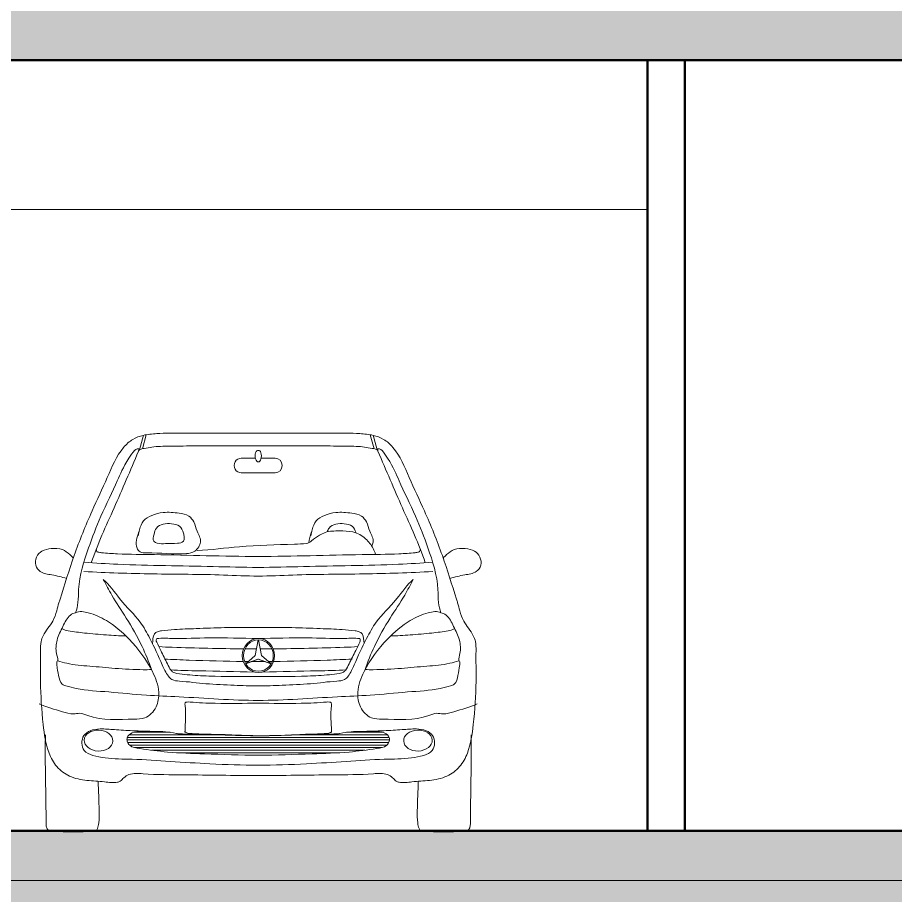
# Model space of a CAD drawing. Header units: millimetres. Extents: x 1135 to 1350, y 205 to 283.
# Drawn here: x 1181.732 to 1185.267, y 210.04 to 213.572 of the extents above; entities that cross this region are included whole.
import ezdxf

# ---------------------------------------------------------------- set-up
doc = ezdxf.new("R2010")
doc.units = ezdxf.units.MM
doc.header["$LTSCALE"] = 10
doc.layers.get('0').update_dxf_attribs({"color": 90})
for name, color, linetype, lineweight in [('CARROS', 252, 'Continuous', 13), ('CINZA', 252, 'Continuous', 13), ('HACHT', 90, 'Continuous', 9), ('PAREDES 2', 50, 'Continuous', 50), ('pn 02', 16, 'Continuous', 20), ('PN-01', 90, 'Continuous', 13)]:
    doc.layers.add(name, color=color, linetype=linetype, lineweight=lineweight)

# ---------------------------------------------------------------- blocks, each defined once
blk = doc.blocks.new('classe a f')
at = {"linetype": 'Continuous'}
h = blk.add_hatch(dxfattribs=at)
h.set_pattern_fill('LINE', color=256, scale=0.003, style=0)
h.set_pattern_definition([(0, (-298.459378, -116.502486), (0, 0.010287), [])])
edge = h.paths.add_edge_path()
edge.add_spline(control_points=[(-1.3123, 0.4012), (-1.3225, 0.3979), (-1.3497, 0.3974), (-1.37, 0.3804), (-1.3698, 0.3583), (-1.3545, 0.3353), (-1.2928, 0.3273), (-1.1956, 0.3132), (-1.0346, 0.3094), (-0.9133, 0.3037), (-0.8411, 0.3037)], knot_values=[0.020958, 0.020958, 0.020958, 0.020958, 0.051253, 0.077237, 0.090704, 0.108555, 0.150235, 0.259568, 0.40501, 0.616434, 0.616434, 0.616434, 0.616434], degree=3, periodic=0)
edge.add_spline(control_points=[(-0.8411, 0.3037), (-0.7689, 0.3037), (-0.6476, 0.3094), (-0.4866, 0.3132), (-0.3893, 0.3273), (-0.3277, 0.3353), (-0.3124, 0.3583), (-0.3122, 0.3804), (-0.3325, 0.3974), (-0.3597, 0.3979), (-0.3699, 0.4012)], knot_values=[0.020958, 0.020958, 0.020958, 0.020958, 0.232382, 0.377824, 0.487157, 0.528837, 0.546688, 0.560155, 0.586139, 0.616434, 0.616434, 0.616434, 0.616434], degree=3, periodic=0)
edge.add_spline(control_points=[(-0.3699, 0.4012), (-0.3893, 0.4006), (-0.4372, 0.3993), (-0.4829, 0.3988), (-0.5221, 0.3889), (-0.6629, 0.3874)], knot_values=[0.19773, 0.19773, 0.19773, 0.19773, 0.253849, 0.337387, 0.349808, 0.349808, 0.349808, 0.349808], degree=3, periodic=0)
edge.add_spline(control_points=[(-0.6629, 0.3874), (-0.7223, 0.3846), (-0.8411, 0.3789), (-0.9599, 0.3874), (-1.0193, 0.3874)], knot_values=[0, 0, 0, 0, 0.173961, 0.347923, 0.347923, 0.347923, 0.347923], degree=3, periodic=0)
edge.add_spline(control_points=[(-1.0193, 0.3874), (-1.1601, 0.3889), (-1.1993, 0.3988), (-1.245, 0.3993), (-1.2929, 0.4006), (-1.3123, 0.4012)], knot_values=[0.19773, 0.19773, 0.19773, 0.19773, 0.210152, 0.29369, 0.349808, 0.349808, 0.349808, 0.349808], degree=3, periodic=0)
for p, q in [((-1.3194, 1.5327), (-1.3036, 1.5911)), ((-1.3075, 1.5372), (-1.2923, 1.5934)), ((-0.3747, 1.5372), (-0.3899, 1.5934)), ((-0.3628, 1.5327), (-0.3786, 1.5911)), ((-0.9096, 1.4992), (-0.8527, 1.4992)), ((-0.7726, 1.4992), (-0.8295, 1.4992)), ((-0.9096, 1.4402), (-0.8411, 1.4402)), ((-0.7726, 1.4402), (-0.8411, 1.4402)), ((-0.8411, 0.7677), (-0.8532, 0.7046)), ((-0.8395, 0.7677), (-0.8274, 0.7046)), ((-0.893, 0.6722), (-0.8427, 0.691)), ((-0.8532, 0.7046), (-0.8914, 0.6722)), ((-0.8914, 0.6722), (-0.8411, 0.691)), ((-0.7907, 0.6722), (-0.8411, 0.691)), ((-0.7892, 0.6722), (-0.8395, 0.691)), ((-0.8274, 0.7046), (-0.7892, 0.6722))]:
    blk.add_line(p, q)
at = {"extrusion": (0, 0, -1)}
for centre, major_axis, ratio, start_param, end_param in [((-0.8424, 1.5077), (-0.0005, 0.0231), 0.48173, 3.062511, 6.444106), ((-1.4842, 0.3629), (-0.0575, 0.0022), 0.732383, 3.13629522944793, 9.419480536627516)]:
    blk.add_ellipse(centre, major_axis=major_axis, ratio=ratio, start_param=start_param, end_param=end_param, dxfattribs=at)
for centre, major_axis, ratio, start_param, end_param in [((-0.8398, 1.5077), (0.0005, 0.0231), 0.48173, 3.062511, 6.444106), ((-0.9096, 1.4697), (0, 0.0295), 0.949074, 0, 3.141593), ((-0.7726, 1.4697), (0, 0.0295), 0.949074, 3.141593, 6.283185), ((-0.8403, 0.7046), (0, 0.0685), 0.949074, 4.712389, 10.995574), ((-0.8403, 0.7046), (0, 0.0631), 0.949074, -1.570796, 4.712389), ((-0.198, 0.3629), (0.0575, 0.0022), 0.732383, 3.13629522944793, 9.419480536627516)]:
    blk.add_ellipse(centre, major_axis=major_axis, ratio=ratio, start_param=start_param, end_param=end_param)
for points, knots in [([(-0.8411, 1.5999), (-0.943, 1.5999), (-1.0791, 1.6006), (-1.2337, 1.5998), (-1.3011, 1.5938), (-1.3485, 1.5769), (-1.4064, 1.5239), (-1.4489, 1.417), (-1.5177, 1.274), (-1.584, 1.1111), (-1.622, 0.9853), (-1.6458, 0.9115), (-1.6533, 0.8815), (-1.665, 0.8453), (-1.6886, 0.8149), (-1.706, 0.7883), (-1.7184, 0.7578), (-1.7172, 0.6952), (-1.7198, 0.5846), (-1.7107, 0.4466), (-1.6944, 0.3279), (-1.655, 0.2544), (-1.5996, 0.214), (-1.531, 0.2006), (-1.4665, 0.1995), (-1.4213, 0.1906), (-1.3938, 0.1995), (-1.3822, 0.2155), (-1.3519, 0.2332), (-1.2675, 0.2251), (-1.0964, 0.2256), (-0.9408, 0.2222), (-0.8411, 0.2222)], [0, 0, 0, 0, 0.298131, 0.398536, 0.452313, 0.495555, 0.542572, 0.671726, 0.810019, 0.990753, 1.162154, 1.176923, 1.207248, 1.248531, 1.28151, 1.315325, 1.338386, 1.372214, 1.486341, 1.647656, 1.756395, 1.815566, 1.876643, 1.946802, 2.016064, 2.066728, 2.078132, 2.097685, 2.120711, 2.176435, 2.33684, 2.628743, 2.628743, 2.628743, 2.628743]), ([(-0.8411, 1.5999), (-0.7392, 1.5999), (-0.6031, 1.6006), (-0.4485, 1.5998), (-0.3811, 1.5938), (-0.3337, 1.5769), (-0.2758, 1.5239), (-0.2333, 1.417), (-0.1645, 1.274), (-0.0982, 1.1111), (-0.0602, 0.9853), (-0.0364, 0.9115), (-0.0289, 0.8815), (-0.0172, 0.8453), (0.0065, 0.8149), (0.0238, 0.7883), (0.0362, 0.7578), (0.035, 0.6952), (0.0376, 0.5846), (0.0285, 0.4466), (0.0122, 0.3279), (-0.0272, 0.2544), (-0.0826, 0.214), (-0.1512, 0.2006), (-0.2157, 0.1995), (-0.2609, 0.1906), (-0.2884, 0.1995), (-0.3, 0.2155), (-0.3303, 0.2332), (-0.4147, 0.2251), (-0.5858, 0.2256), (-0.7414, 0.2222), (-0.8411, 0.2222)], [0, 0, 0, 0, 0.298131, 0.398536, 0.452313, 0.495555, 0.542572, 0.671726, 0.810019, 0.990753, 1.162154, 1.176923, 1.207248, 1.248531, 1.28151, 1.315325, 1.338386, 1.372214, 1.486341, 1.647656, 1.756395, 1.815566, 1.876643, 1.946802, 2.016064, 2.066728, 2.078132, 2.097685, 2.120711, 2.176435, 2.33684, 2.628743, 2.628743, 2.628743, 2.628743]), ([(-1.3193, 1.5326), (-1.3304, 1.5469), (-1.3818, 1.4723), (-1.4104, 1.399), (-1.4752, 1.2705), (-1.5287, 1.1289), (-1.567, 1.0112), (-1.5645, 0.9215), (-1.5718, 0.8903), (-1.5767, 0.8772)], [0, 0, 0, 0, 0.0514328, 0.1478606, 0.2949049, 0.4217769, 0.5819123, 0.6306351, 0.6697887, 0.6697887, 0.6697887, 0.6697887]), ([(-0.8411, 1.5487), (-0.9238, 1.5487), (-1.0437, 1.5498), (-1.1852, 1.5473), (-1.2576, 1.5468), (-1.2961, 1.5383), (-1.3191, 1.5362), (-1.3561, 1.4506), (-1.4185, 1.3015), (-1.4882, 1.1539), (-1.5134, 1.0782)], [0, 0, 0, 0, 0.2421333, 0.3490736, 0.4180781, 0.4481582, 0.4711032, 0.4737579, 0.7059202, 0.9287718, 0.9287718, 0.9287718, 0.9287718]), ([(-0.8411, 1.5487), (-0.7584, 1.5487), (-0.6385, 1.5498), (-0.497, 1.5473), (-0.4246, 1.5468), (-0.3861, 1.5383), (-0.3631, 1.5362), (-0.3261, 1.4506), (-0.2637, 1.3015), (-0.194, 1.1539), (-0.1688, 1.0782)], [0, 0, 0, 0, 0.2421333, 0.3490736, 0.4180781, 0.4481582, 0.4711032, 0.4737579, 0.7059202, 0.9287718, 0.9287718, 0.9287718, 0.9287718]), ([(-0.3629, 1.5326), (-0.3518, 1.5469), (-0.3004, 1.4723), (-0.2718, 1.399), (-0.207, 1.2705), (-0.1535, 1.1289), (-0.1152, 1.0112), (-0.1177, 0.9215), (-0.1104, 0.8903), (-0.1055, 0.8772)], [0, 0, 0, 0, 0.0514328, 0.1478606, 0.2949049, 0.4217769, 0.5819123, 0.6306351, 0.6697887, 0.6697887, 0.6697887, 0.6697887]), ([(-1.3242, 1.1867), (-1.3231, 1.1951), (-1.3189, 1.2158), (-1.3062, 1.2505), (-1.2677, 1.2715), (-1.2187, 1.284), (-1.1682, 1.2793), (-1.1216, 1.2722), (-1.0965, 1.2408), (-1.0895, 1.2029), (-1.0673, 1.169), (-1.0812, 1.1405), (-1.0981, 1.1191), (-1.1745, 1.1085), (-1.2419, 1.121), (-1.3161, 1.1165), (-1.3403, 1.1504), (-1.3298, 1.1799), (-1.3217, 1.2023)], [0, 0, 0, 0, 0.0233727, 0.0594516, 0.0978853, 0.1437653, 0.2064672, 0.2465183, 0.2755211, 0.3128598, 0.3558795, 0.3742171, 0.3972242, 0.430831, 0.5862871, 0.6130405, 0.6318507, 0.6924695, 0.6924695, 0.6924695, 0.6924695]), ([(-0.629, 1.1867), (-0.6279, 1.1951), (-0.6237, 1.2158), (-0.611, 1.2505), (-0.5725, 1.2715), (-0.5235, 1.284), (-0.473, 1.2793), (-0.4264, 1.2722), (-0.4013, 1.2408), (-0.3943, 1.2029), (-0.3727, 1.17), (-0.3814, 1.1502), (-0.3842, 1.1451)], [0, 0, 0, 0, 0.0233727, 0.0594516, 0.0978853, 0.1437653, 0.2064672, 0.2465183, 0.2755211, 0.3128598, 0.3558795, 0.3714626, 0.3714626, 0.3714626, 0.3714626]), ([(-1.2604, 1.1939), (-1.2586, 1.2023), (-1.2535, 1.2226), (-1.2227, 1.2363), (-1.1911, 1.2361), (-1.1558, 1.2307), (-1.1434, 1.2027), (-1.1378, 1.1819), (-1.1408, 1.1589), (-1.1762, 1.1555), (-1.209, 1.1568), (-1.2413, 1.153), (-1.268, 1.1652), (-1.2634, 1.1827), (-1.2604, 1.1939)], [0, 0, 0, 0, 0.0239594, 0.0541489, 0.0877965, 0.1192823, 0.1496462, 0.1650884, 0.1811494, 0.2051562, 0.252164, 0.2847196, 0.2998132, 0.326906, 0.326906, 0.326906, 0.326906]), ([(-0.6473, 1.1552), (-0.6394, 1.1557), (-0.6222, 1.171), (-0.5985, 1.1869), (-0.5622, 1.2072), (-0.515, 1.2055), (-0.458, 1.2072), (-0.4085, 1.1795), (-0.381, 1.1432), (-0.3715, 1.1198), (-0.3687, 1.1118)], [0, 0, 0, 0, 0.0232157, 0.0604085, 0.0850383, 0.1412557, 0.1946739, 0.2506829, 0.2974078, 0.3211584, 0.3211584, 0.3211584, 0.3211584]), ([(-0.563, 1.203), (-0.5614, 1.2084), (-0.5553, 1.2239), (-0.5275, 1.2363), (-0.4959, 1.2361), (-0.4608, 1.2307), (-0.4509, 1.2088), (-0.4474, 1.1985)], [0.0085484, 0.0085484, 0.0085484, 0.0085484, 0.0239594, 0.0541489, 0.0877965, 0.1192823, 0.1489581, 0.1489581, 0.1489581, 0.1489581]), ([(-1.5852, 1.0962), (-1.5894, 1.1018), (-1.6031, 1.1151), (-1.6312, 1.1371), (-1.6726, 1.1366), (-1.7115, 1.13), (-1.7365, 1.103), (-1.7416, 1.0678), (-1.7161, 1.0347), (-1.6674, 1.0304), (-1.6323, 1.0208), (-1.6128, 1.0148)], [0, 0, 0, 0, 0.0197811, 0.0543863, 0.0988397, 0.1361741, 0.1666812, 0.1971733, 0.2263103, 0.2735636, 0.3332513, 0.3332513, 0.3332513, 0.3332513]), ([(-0.8411, 1.1039), (-0.9804, 1.1039), (-1.1697, 1.111), (-1.3795, 1.1122), (-1.4562, 1.1167), (-1.4835, 1.1202), (-1.4916, 1.1233), (-1.4928, 1.1282), (-1.4935, 1.1312), (-1.4938, 1.1324)], [0, 0, 0, 0, 0.407731, 0.5529764, 0.6163873, 0.630156, 0.6350834, 0.639812, 0.6432292, 0.6432292, 0.6432292, 0.6432292]), ([(-1.0871, 1.1274), (-1.0302, 1.1301), (-0.9002, 1.148), (-0.7532, 1.1506), (-0.6634, 1.1546), (-0.6473, 1.1552)], [0, 0, 0, 0, 0.1667231, 0.3828087, 0.429924, 0.429924, 0.429924, 0.429924]), ([(-0.8411, 1.1039), (-0.7018, 1.1039), (-0.5125, 1.111), (-0.3027, 1.1122), (-0.226, 1.1167), (-0.1987, 1.1202), (-0.1906, 1.1233), (-0.1894, 1.1282), (-0.1887, 1.1312), (-0.1884, 1.1324)], [0, 0, 0, 0, 0.407731, 0.5529764, 0.6163873, 0.630156, 0.6350834, 0.639812, 0.6432292, 0.6432292, 0.6432292, 0.6432292]), ([(-0.097, 1.0962), (-0.0928, 1.1018), (-0.0791, 1.1151), (-0.051, 1.1371), (-0.0096, 1.1366), (0.0293, 1.13), (0.0543, 1.103), (0.0594, 1.0678), (0.0339, 1.0347), (-0.0148, 1.0304), (-0.0499, 1.0208), (-0.0694, 1.0148)], [0, 0, 0, 0, 0.0197811, 0.0543863, 0.0988397, 0.1361741, 0.1666812, 0.1971733, 0.2263103, 0.2735636, 0.3332513, 0.3332513, 0.3332513, 0.3332513]), ([(-1.5419, 1.0801), (-1.4968, 1.0769), (-1.324, 1.0669), (-1.0902, 1.0657), (-0.9018, 1.0597), (-0.8411, 1.0597)], [0, 0, 0, 0, 0.1324732, 0.5063996, 0.6840555, 0.6840555, 0.6840555, 0.6840555]), ([(-0.1403, 1.0801), (-0.1854, 1.0769), (-0.3582, 1.0669), (-0.592, 1.0657), (-0.7804, 1.0597), (-0.8411, 1.0597)], [0, 0, 0, 0, 0.1324732, 0.5063996, 0.6840555, 0.6840555, 0.6840555, 0.6840555]), ([(-1.5434, 1.0428), (-1.4511, 1.0383), (-1.2634, 1.0317), (-1.0292, 1.0324), (-0.8876, 1.0247), (-0.8411, 1.0247)], [0, 0, 0, 0, 0.2704439, 0.5494104, 0.6853971, 0.6853971, 0.6853971, 0.6853971]), ([(-0.1388, 1.0428), (-0.2311, 1.0383), (-0.4187, 1.0317), (-0.653, 1.0324), (-0.7946, 1.0247), (-0.8411, 1.0247)], [0, 0, 0, 0, 0.2704439, 0.5494104, 0.6853971, 0.6853971, 0.6853971, 0.6853971]), ([(-1.4649, 1.0109), (-1.4538, 0.9898), (-1.4259, 0.9362), (-1.3671, 0.851), (-1.3114, 0.752), (-1.2817, 0.6804), (-1.2713, 0.6483)], [0, 0, 0, 0, 0.0670035, 0.169745, 0.2921235, 0.3860681, 0.3860681, 0.3860681, 0.3860681]), ([(-1.4649, 1.0109), (-1.442, 0.9916), (-1.387, 0.912), (-1.3234, 0.8576), (-1.2694, 0.7616), (-1.2365, 0.6876), (-1.2107, 0.6299), (-1.1866, 0.6035), (-1.1313, 0.601), (-1.0501, 0.5898), (-0.9434, 0.5856), (-0.8733, 0.5827), (-0.8411, 0.5827)], [0.0651502, 0.0651502, 0.0651502, 0.0651502, 0.1452859, 0.2646275, 0.3361116, 0.4460134, 0.493873, 0.5132055, 0.5434957, 0.6472992, 0.7591432, 0.8532805, 0.8532805, 0.8532805, 0.8532805]), ([(-0.2173, 1.0109), (-0.2402, 0.9916), (-0.2952, 0.912), (-0.3588, 0.8576), (-0.4128, 0.7616), (-0.4457, 0.6876), (-0.4715, 0.6299), (-0.4956, 0.6035), (-0.5509, 0.601), (-0.6321, 0.5898), (-0.7388, 0.5856), (-0.8089, 0.5827), (-0.8411, 0.5827)], [0.0651502, 0.0651502, 0.0651502, 0.0651502, 0.1452859, 0.2646275, 0.3361116, 0.4460134, 0.493873, 0.5132055, 0.5434957, 0.6472992, 0.7591432, 0.8532805, 0.8532805, 0.8532805, 0.8532805]), ([(-0.2173, 1.0109), (-0.2284, 0.9898), (-0.2563, 0.9362), (-0.3151, 0.851), (-0.3708, 0.752), (-0.4005, 0.6804), (-0.4109, 0.6483)], [0, 0, 0, 0, 0.0670035, 0.169745, 0.2921235, 0.3860681, 0.3860681, 0.3860681, 0.3860681]), ([(-1.5767, 0.8772), (-1.5611, 0.8844), (-1.5144, 0.8775), (-1.4402, 0.8432), (-1.3476, 0.7649), (-1.2746, 0.6664), (-1.236, 0.5672), (-1.2471, 0.4943), (-1.2902, 0.4496), (-1.39, 0.4498), (-1.4787, 0.4402), (-1.557, 0.4759), (-1.5917, 0.4662), (-1.6465, 0.4858), (-1.6932, 0.4959), (-1.7228, 0.511)], [0, 0, 0, 0, 0.049925, 0.127005, 0.239611, 0.39136, 0.472445, 0.528082, 0.587758, 0.629613, 0.813053, 0.845042, 0.870106, 0.913679, 1.009858, 1.009858, 1.009858, 1.009858]), ([(-0.1055, 0.8772), (-0.1211, 0.8844), (-0.1678, 0.8775), (-0.2419, 0.8432), (-0.3346, 0.7649), (-0.4076, 0.6664), (-0.4462, 0.5672), (-0.4351, 0.4943), (-0.392, 0.4496), (-0.2922, 0.4498), (-0.2035, 0.4402), (-0.1252, 0.4759), (-0.0905, 0.4662), (-0.0357, 0.4858), (0.011, 0.4959), (0.0406, 0.511)], [0, 0, 0, 0, 0.049925, 0.127005, 0.239611, 0.39136, 0.472445, 0.528082, 0.587758, 0.629613, 0.813053, 0.845042, 0.870106, 0.913679, 1.009858, 1.009858, 1.009858, 1.009858]), ([(-1.5767, 0.8772), (-1.5842, 0.8762), (-1.6077, 0.8633), (-1.6286, 0.8205), (-1.6538, 0.7709), (-1.658, 0.721), (-1.6476, 0.694), (-1.6485, 0.684)], [0, 0, 0, 0, 0.0221461, 0.0732164, 0.129024, 0.1789321, 0.2066426, 0.2066426, 0.2066426, 0.2066426]), ([(-0.1055, 0.8772), (-0.098, 0.8762), (-0.0745, 0.8633), (-0.0536, 0.8205), (-0.0284, 0.7709), (-0.0242, 0.721), (-0.0346, 0.694), (-0.0337, 0.684)], [0, 0, 0, 0, 0.0221461, 0.0732164, 0.129024, 0.1789321, 0.2066426, 0.2066426, 0.2066426, 0.2066426]), ([(-0.8411, 0.8179), (-0.8862, 0.8179), (-0.9696, 0.8186), (-1.0821, 0.8136), (-1.167, 0.8109), (-1.2191, 0.8067), (-1.2467, 0.802), (-1.2666, 0.7889), (-1.265, 0.7664), (-1.2672, 0.7536)], [0, 0, 0, 0, 0.1321286, 0.2438705, 0.329491, 0.3808018, 0.3966526, 0.411151, 0.4451948, 0.4451948, 0.4451948, 0.4451948]), ([(-0.8411, 0.8179), (-0.796, 0.8179), (-0.7126, 0.8186), (-0.6001, 0.8136), (-0.5152, 0.8109), (-0.4631, 0.8067), (-0.4355, 0.802), (-0.4156, 0.7889), (-0.4172, 0.7664), (-0.415, 0.7536)], [0, 0, 0, 0, 0.1321286, 0.2438705, 0.329491, 0.3808018, 0.3966526, 0.411151, 0.4451948, 0.4451948, 0.4451948, 0.4451948]), ([(-1.6293, 0.8122), (-1.6225, 0.8077), (-1.5919, 0.8015), (-1.5335, 0.7943), (-1.4556, 0.7881), (-1.4, 0.7837), (-1.3737, 0.7838)], [0, 0, 0, 0, 0.0236711, 0.088367, 0.1742093, 0.2513933, 0.2513933, 0.2513933, 0.2513933]), ([(-0.0529, 0.8122), (-0.0597, 0.8077), (-0.0903, 0.8015), (-0.1487, 0.7943), (-0.2266, 0.7881), (-0.2822, 0.7837), (-0.3085, 0.7838)], [0, 0, 0, 0, 0.0236711, 0.088367, 0.1742093, 0.2513933, 0.2513933, 0.2513933, 0.2513933]), ([(-0.8411, 0.7737), (-0.9074, 0.7737), (-1.0218, 0.7798), (-1.1542, 0.7714), (-1.2239, 0.7754), (-1.2453, 0.7734), (-1.2506, 0.7741), (-1.2532, 0.7664), (-1.2456, 0.7504), (-1.2312, 0.7178), (-1.2111, 0.6806), (-1.1966, 0.6506), (-1.1837, 0.6359), (-1.1602, 0.6312), (-1.1125, 0.6258), (-1.0027, 0.6201), (-0.9074, 0.62), (-0.8411, 0.62)], [0, 0, 0, 0, 0.1939256, 0.3341472, 0.3899905, 0.3949442, 0.3985174, 0.4041429, 0.4126382, 0.4480833, 0.5042035, 0.5313893, 0.5415131, 0.5583991, 0.5982925, 0.6841786, 0.8781028, 0.8781028, 0.8781028, 0.8781028]), ([(-0.8411, 0.7737), (-0.7748, 0.7737), (-0.6604, 0.7798), (-0.528, 0.7714), (-0.4583, 0.7754), (-0.4369, 0.7734), (-0.4316, 0.7741), (-0.429, 0.7664), (-0.4366, 0.7504), (-0.451, 0.7178), (-0.4711, 0.6806), (-0.4856, 0.6506), (-0.4985, 0.6359), (-0.522, 0.6312), (-0.5697, 0.6258), (-0.6795, 0.6201), (-0.7748, 0.62), (-0.8411, 0.62)], [0, 0, 0, 0, 0.1939256, 0.3341472, 0.3899905, 0.3949442, 0.3985174, 0.4041429, 0.4126382, 0.4480833, 0.5042035, 0.5313893, 0.5415131, 0.5583991, 0.5982925, 0.6841786, 0.8781028, 0.8781028, 0.8781028, 0.8781028]), ([(-1.2416, 0.7419), (-1.2237, 0.7392), (-1.1095, 0.7357), (-0.9957, 0.7327), (-0.8999, 0.732)], [0, 0, 0, 0, 0.0530646, 0.3335694, 0.3335694, 0.3335694, 0.3335694]), ([(-0.4406, 0.7419), (-0.4585, 0.7392), (-0.5722, 0.7357), (-0.6855, 0.7328), (-0.7807, 0.732)], [0, 0, 0, 0, 0.0530646, 0.3320358, 0.3320358, 0.3320358, 0.3320358]), ([(-1.6485, 0.684), (-1.6535, 0.6845), (-1.6511, 0.6518), (-1.6454, 0.6308), (-1.6386, 0.5898), (-1.6066, 0.5799), (-1.5458, 0.5648), (-1.4358, 0.5593), (-1.2984, 0.5443), (-1.0975, 0.5373), (-0.9475, 0.5245), (-0.8411, 0.5245)], [0, 0, 0, 0, 0.0146829, 0.0556633, 0.091827, 0.1072703, 0.1487689, 0.2777503, 0.4255579, 0.5541875, 0.8655795, 0.8655795, 0.8655795, 0.8655795]), ([(-1.6485, 0.684), (-1.6364, 0.6806), (-1.5946, 0.6672), (-1.5163, 0.6628), (-1.414, 0.652), (-1.331, 0.6478), (-1.2823, 0.6481), (-1.2713, 0.6483)], [0, 0, 0, 0, 0.0366252, 0.127555, 0.2277041, 0.3383031, 0.3702988, 0.3702988, 0.3702988, 0.3702988]), ([(-1.2188, 0.6909), (-1.1856, 0.689), (-1.0798, 0.6849), (-0.9739, 0.6817), (-0.9013, 0.6809)], [0, 0, 0, 0, 0.0973218, 0.3098571, 0.3098571, 0.3098571, 0.3098571]), ([(-0.0337, 0.684), (-0.0287, 0.6845), (-0.0311, 0.6518), (-0.0368, 0.6308), (-0.0436, 0.5898), (-0.0756, 0.5799), (-0.1364, 0.5648), (-0.2464, 0.5593), (-0.3838, 0.5443), (-0.5847, 0.5373), (-0.7347, 0.5245), (-0.8411, 0.5245)], [0, 0, 0, 0, 0.0146829, 0.0556633, 0.091827, 0.1072703, 0.1487689, 0.2777503, 0.4255579, 0.5541875, 0.8655795, 0.8655795, 0.8655795, 0.8655795]), ([(-0.4634, 0.6909), (-0.4966, 0.689), (-0.6019, 0.6849), (-0.7072, 0.6817), (-0.7793, 0.6809)], [0, 0, 0, 0, 0.0973218, 0.3083129, 0.3083129, 0.3083129, 0.3083129]), ([(-0.0337, 0.684), (-0.0458, 0.6806), (-0.0876, 0.6672), (-0.1659, 0.6628), (-0.2682, 0.652), (-0.3512, 0.6478), (-0.3999, 0.6481), (-0.4109, 0.6483)], [0, 0, 0, 0, 0.0366252, 0.127555, 0.2277041, 0.3383031, 0.3702988, 0.3702988, 0.3702988, 0.3702988]), ([(-1.1958, 0.648), (-1.1572, 0.6441), (-1.0443, 0.6444), (-0.9318, 0.6392), (-0.858, 0.6387)], [0, 0, 0, 0, 0.1136003, 0.3297235, 0.3297235, 0.3297235, 0.3297235]), ([(-0.4864, 0.648), (-0.525, 0.6441), (-0.6374, 0.6444), (-0.7493, 0.6392), (-0.8226, 0.6387)], [0, 0, 0, 0, 0.1136003, 0.328149, 0.328149, 0.328149, 0.328149]), ([(-0.8411, 0.5129), (-0.8987, 0.5129), (-0.9897, 0.511), (-1.0869, 0.5152), (-1.1262, 0.519), (-1.1376, 0.5153), (-1.1307, 0.4686), (-1.1352, 0.4344), (-1.136, 0.4), (-1.1365, 0.3976), (-1.134, 0.396), (-1.1306, 0.3942), (-1.1031, 0.3892), (-1.0473, 0.3897), (-0.9526, 0.383), (-0.8819, 0.3824), (-0.8411, 0.3824)], [0, 0, 0, 0, 0.1686457, 0.2681888, 0.2799326, 0.2876418, 0.2978399, 0.3916919, 0.3939674, 0.3959112, 0.3977128, 0.4015282, 0.4076649, 0.4777915, 0.5655624, 0.6849026, 0.6849026, 0.6849026, 0.6849026]), ([(-0.8411, 0.5129), (-0.7835, 0.5129), (-0.6925, 0.511), (-0.5953, 0.5152), (-0.556, 0.519), (-0.5446, 0.5153), (-0.5515, 0.4686), (-0.547, 0.4344), (-0.5462, 0.4), (-0.5457, 0.3976), (-0.5482, 0.396), (-0.5516, 0.3942), (-0.5791, 0.3892), (-0.6349, 0.3897), (-0.7296, 0.383), (-0.8003, 0.3824), (-0.8411, 0.3824)], [0, 0, 0, 0, 0.1686457, 0.2681888, 0.2799326, 0.2876418, 0.2978399, 0.3916919, 0.3939674, 0.3959112, 0.3977128, 0.4015282, 0.4076649, 0.4777915, 0.5655624, 0.6849026, 0.6849026, 0.6849026, 0.6849026]), ([(-1.0193, 0.3874), (-1.1601, 0.3889), (-1.1993, 0.3988), (-1.2551, 0.3994), (-1.3416, 0.4019), (-1.4151, 0.4059), (-1.4721, 0.4112), (-1.5155, 0.4067), (-1.5462, 0.3856), (-1.5539, 0.3524), (-1.5438, 0.316), (-1.5031, 0.3002), (-1.439, 0.2889), (-1.3335, 0.2884), (-1.1933, 0.279), (-1.0241, 0.2676), (-0.9059, 0.2641), (-0.8411, 0.2641)], [0.19773, 0.19773, 0.19773, 0.19773, 0.210152, 0.29369, 0.3834, 0.454985, 0.510928, 0.550453, 0.581113, 0.610721, 0.639462, 0.67783, 0.726767, 0.83346, 0.983117, 1.139335, 1.329109, 1.329109, 1.329109, 1.329109]), ([(-1.3123, 0.4012), (-1.3225, 0.3979), (-1.3497, 0.3974), (-1.37, 0.3804), (-1.3698, 0.3583), (-1.3545, 0.3353), (-1.2928, 0.3273), (-1.1956, 0.3132), (-1.0346, 0.3094), (-0.9133, 0.3037), (-0.8411, 0.3037)], [0.0209581, 0.0209581, 0.0209581, 0.0209581, 0.0512528, 0.0772374, 0.0907038, 0.1085552, 0.1502347, 0.2595676, 0.4050099, 0.6164339, 0.6164339, 0.6164339, 0.6164339]), ([(-1.0193, 0.3874), (-1.1601, 0.3889), (-1.1993, 0.3988), (-1.245, 0.3993), (-1.2929, 0.4006), (-1.3123, 0.4012)], [0.1977304, 0.1977304, 0.1977304, 0.1977304, 0.210152, 0.2936901, 0.3498082, 0.3498082, 0.3498082, 0.3498082]), ([(-0.6629, 0.3874), (-0.5221, 0.3889), (-0.4829, 0.3988), (-0.4271, 0.3994), (-0.3406, 0.4019), (-0.2671, 0.4059), (-0.2101, 0.4112), (-0.1666, 0.4067), (-0.136, 0.3856), (-0.1283, 0.3524), (-0.1384, 0.316), (-0.1791, 0.3002), (-0.2432, 0.2889), (-0.3487, 0.2884), (-0.4889, 0.279), (-0.6581, 0.2676), (-0.7763, 0.2641), (-0.8411, 0.2641)], [0.19773, 0.19773, 0.19773, 0.19773, 0.210152, 0.29369, 0.3834, 0.454985, 0.510928, 0.550453, 0.581113, 0.610721, 0.639462, 0.67783, 0.726767, 0.83346, 0.983117, 1.139335, 1.329109, 1.329109, 1.329109, 1.329109]), ([(-0.3699, 0.4012), (-0.3597, 0.3979), (-0.3325, 0.3974), (-0.3122, 0.3804), (-0.3124, 0.3583), (-0.3277, 0.3353), (-0.3893, 0.3273), (-0.4866, 0.3132), (-0.6476, 0.3094), (-0.7689, 0.3037), (-0.8411, 0.3037)], [0.0209581, 0.0209581, 0.0209581, 0.0209581, 0.0512528, 0.0772374, 0.0907038, 0.1085552, 0.1502347, 0.2595676, 0.4050099, 0.6164339, 0.6164339, 0.6164339, 0.6164339]), ([(-0.6629, 0.3874), (-0.5221, 0.3889), (-0.4829, 0.3988), (-0.4372, 0.3993), (-0.3893, 0.4006), (-0.3699, 0.4012)], [0.1977304, 0.1977304, 0.1977304, 0.1977304, 0.210152, 0.2936901, 0.3498082, 0.3498082, 0.3498082, 0.3498082]), ([(-1.6981, 0.3863), (-1.6996, 0.3083), (-1.6969, 0.1895), (-1.6955, 0.0656), (-1.695, 0.0149), (-1.6868, -0.0009), (-1.6172, -0.0064), (-1.5566, -0.0031), (-1.4941, -0.0034), (-1.4866, 0.0128), (-1.4806, 0.0392), (-1.4819, 0.1042), (-1.4844, 0.1598), (-1.4854, 0.1992)], [0, 0, 0, 0, 0.2166711, 0.3299695, 0.3442017, 0.3575649, 0.3750975, 0.5324468, 0.5452834, 0.5554979, 0.5774836, 0.6228216, 0.7327451, 0.7327451, 0.7327451, 0.7327451]), ([(0.0159, 0.3863), (0.0174, 0.3083), (0.0147, 0.1895), (0.0133, 0.0656), (0.0128, 0.0149), (0.0046, -0.0009), (-0.065, -0.0064), (-0.1256, -0.0031), (-0.1881, -0.0034), (-0.1956, 0.0128), (-0.2016, 0.0392), (-0.2003, 0.1042), (-0.1978, 0.1598), (-0.1968, 0.1992)], [0, 0, 0, 0, 0.2166711, 0.3299695, 0.3442017, 0.3575649, 0.3750975, 0.5324468, 0.5452834, 0.5554979, 0.5774836, 0.6228216, 0.7327451, 0.7327451, 0.7327451, 0.7327451])]:
    blk.add_open_spline(points, degree=3, knots=knots)
for points in [[(-0.6377, 1.1584), (-0.6372, 1.1726), (-0.6319, 1.1874), (-0.6266, 1.2023)], [(-0.8943, 0.732), (-0.8788, 0.7318), (-0.8634, 0.7318), (-0.848, 0.7318)], [(-0.7864, 0.732), (-0.8018, 0.7319), (-0.8172, 0.7318), (-0.8326, 0.7318)], [(-0.8958, 0.6808), (-0.891, 0.6808), (-0.8862, 0.6807), (-0.8814, 0.6807)], [(-0.8705, 0.6806), (-0.8607, 0.6806), (-0.8509, 0.6805), (-0.8411, 0.6805)], [(-0.8132, 0.6806), (-0.8225, 0.6806), (-0.8318, 0.6805), (-0.8411, 0.6805)], [(-0.7848, 0.6808), (-0.7896, 0.6808), (-0.7944, 0.6807), (-0.7992, 0.6807)], [(-1.0193, 0.3874), (-0.9599, 0.3874), (-0.8411, 0.3789), (-0.7223, 0.3846), (-0.6629, 0.3874)]]:
    blk.add_open_spline(points, degree=3)

msp = doc.modelspace()

# ---------------------------------------------------------------- hatches: boundary and pattern name
at = {"layer": 'CINZA'}
h = msp.add_hatch(dxfattribs=at)
h.set_pattern_fill('SOLO2', color=256, style=0)
h.set_pattern_definition([(45, (0, 0.1), (0.2, 0.6), [0.56568542, -0.56568542]), (45, (0.1, 0), (0.2, 0.6), [0.56568542, -0.56568542]), (315, (0.2, 0), (0.6, 0.2), [0.2828427, -0.2828427]), (315, (0.3, 0.1), (0.6, 0.2), [0.2828427, -0.2828427]), (315, (0.4, 0.2), (0.6, 0.2), [0.2828427, -0.2828427]), (315, (0.5, 0.3), (0.6, 0.2), [0.2828427, -0.2828427])])
h.paths.add_polyline_path([(1136.168, 220.7), (1136.168, 218.2034), (1143.19, 218.2034), (1143.19, 206.8702), (1150.9934, 206.8702), (1150.9934, 208.3567), (1150.5535, 208.3567), (1150.5535, 209.9795), (1150.9934, 209.9795), (1150.9934, 210.3), (1145.8684, 210.3), (1145.8684, 213.6), (1145.8684, 216.9), (1145.8684, 220.2), (1150.8684, 220.2), (1150.8684, 220.7)])
h.paths.add_polyline_path([(1145.6697, 209.9803), (1146.5495, 209.9803), (1146.5495, 208.3575), (1145.6697, 208.3575)], flags=16)
h.paths.add_polyline_path([(1156.9934, 206.8702), (1156.9934, 208.3567), (1156.5535, 208.3567), (1156.5535, 209.9795), (1156.9934, 209.9795), (1156.9934, 210.1), (1150.9934, 210.1), (1150.9934, 209.9795), (1151.4333, 209.9795), (1151.4333, 208.3567), (1150.9934, 208.3567), (1150.9934, 206.8702)])
h.paths.add_polyline_path([(1162.9934, 206.8702), (1162.9934, 208.3567), (1162.5535, 208.3567), (1162.5535, 209.9795), (1162.9934, 209.9795), (1162.9934, 210.1), (1156.9934, 210.1), (1156.9934, 209.9795), (1157.4333, 209.9795), (1157.4333, 208.3567), (1156.9934, 208.3567), (1156.9934, 206.8702)])
h.paths.add_polyline_path([(1163.4333, 208.3567), (1162.9934, 208.3567), (1162.9934, 206.8702), (1168.9934, 206.8702), (1168.9934, 208.3567), (1168.5535, 208.3567), (1168.5535, 209.9795), (1168.9934, 209.9795), (1168.9934, 210.1), (1162.9934, 210.1), (1162.9934, 209.9795), (1163.4333, 209.9795)])
h.paths.add_polyline_path([(1174.9934, 206.8702), (1174.9934, 208.3567), (1174.5535, 208.3567), (1174.5535, 209.9795), (1174.9934, 209.9795), (1174.9934, 210.1), (1168.9934, 210.1), (1168.9934, 209.9795), (1169.4333, 209.9795), (1169.4333, 208.3567), (1168.9934, 208.3567), (1168.9934, 206.8702)])
h.paths.add_polyline_path([(1180.9934, 206.8702), (1180.9934, 208.3567), (1180.5535, 208.3567), (1180.5535, 209.9795), (1180.9934, 209.9795), (1180.9934, 210.1), (1174.9934, 210.1), (1174.9934, 209.9795), (1175.4333, 209.9795), (1175.4333, 208.3567), (1174.9934, 208.3567), (1174.9934, 206.8702)])
h.paths.add_polyline_path([(1186.9934, 206.8702), (1186.9934, 210.1), (1180.9934, 210.1), (1180.9934, 209.9795), (1181.4333, 209.9795), (1181.4333, 208.3567), (1180.9934, 208.3567), (1180.9934, 206.8702)])
at = {"layer": 'HACHT'}
h = msp.add_hatch(color=256, dxfattribs=at)
h.paths.add_polyline_path([(1186.9934, 216.9), (1186.9934, 216.7), (1187.1434, 216.7), (1192.9934, 216.7), (1192.9934, 216.9)])
h.paths.add_polyline_path([(1180.9934, 216.9), (1180.9934, 216.7), (1181.1434, 216.7), (1186.9934, 216.7), (1186.9934, 216.9)])
h.paths.add_polyline_path([(1186.9934, 213.4), (1186.9934, 213.6), (1180.9934, 213.6), (1180.9934, 213.4)])
h.paths.add_polyline_path([(1186.9934, 213.6), (1186.9934, 213.4), (1192.9934, 213.4), (1192.9934, 213.6)])
h.paths.add_polyline_path([(1180.2088, 213.6), (1180.2088, 213.4), (1180.9934, 213.4), (1180.9934, 213.6)])
h.paths.add_polyline_path([(1180.2088, 216.9), (1180.2088, 216.7), (1180.9934, 216.7), (1180.9934, 216.9)])
h.paths.add_polyline_path([(1174.9934, 216.9), (1174.9934, 216.7), (1175.1434, 216.7), (1179.6588, 216.7), (1179.6588, 216.9)])
h.paths.add_polyline_path([(1174.9934, 213.6), (1174.9934, 213.4), (1179.6588, 213.4), (1179.6588, 213.6)])
at = {"layer": 'PN-01'}
h = msp.add_hatch(color=256, dxfattribs=at)
h.paths.add_polyline_path([(1168.9934, 210.3), (1162.9934, 210.3), (1162.9934, 210.1), (1168.9934, 210.1)])
h.paths.add_polyline_path([(1174.9934, 210.3), (1168.9934, 210.3), (1168.9934, 210.1), (1174.9934, 210.1)])
h.paths.add_polyline_path([(1180.9934, 210.3), (1174.9934, 210.3), (1174.9934, 210.1), (1180.9934, 210.1)])
h.paths.add_polyline_path([(1186.9934, 210.3), (1180.9934, 210.3), (1180.9934, 210.1), (1186.9934, 210.1)])

# ---------------------------------------------------------------- linework, layer by layer
at = {"layer": 'PAREDES 2'}
for p, q in [((1180.2088, 213.4), (1209.8472, 213.4)), ((1184.2684, 210.3), (1184.2684, 213.4)), ((1184.4184, 210.3), (1184.4184, 213.4)), ((1145.8684, 210.3), (1236.5023, 210.3))]:
    msp.add_line(p, q, dxfattribs=at)
at = {"layer": 'pn 02'}
msp.add_line((1146.1184, 212.8), (1184.2684, 212.8), dxfattribs=at)
at = {"layer": 'PN-01'}
msp.add_line((1145.8684, 210.1), (1236.7523, 210.1), dxfattribs=at)

# ---------------------------------------------------------------- block references
at = {"layer": 'CARROS'}
msp.add_blockref('classe a f', (1183.5424, 210.3), dxfattribs=at)

doc.saveas('drawing.dxf')
